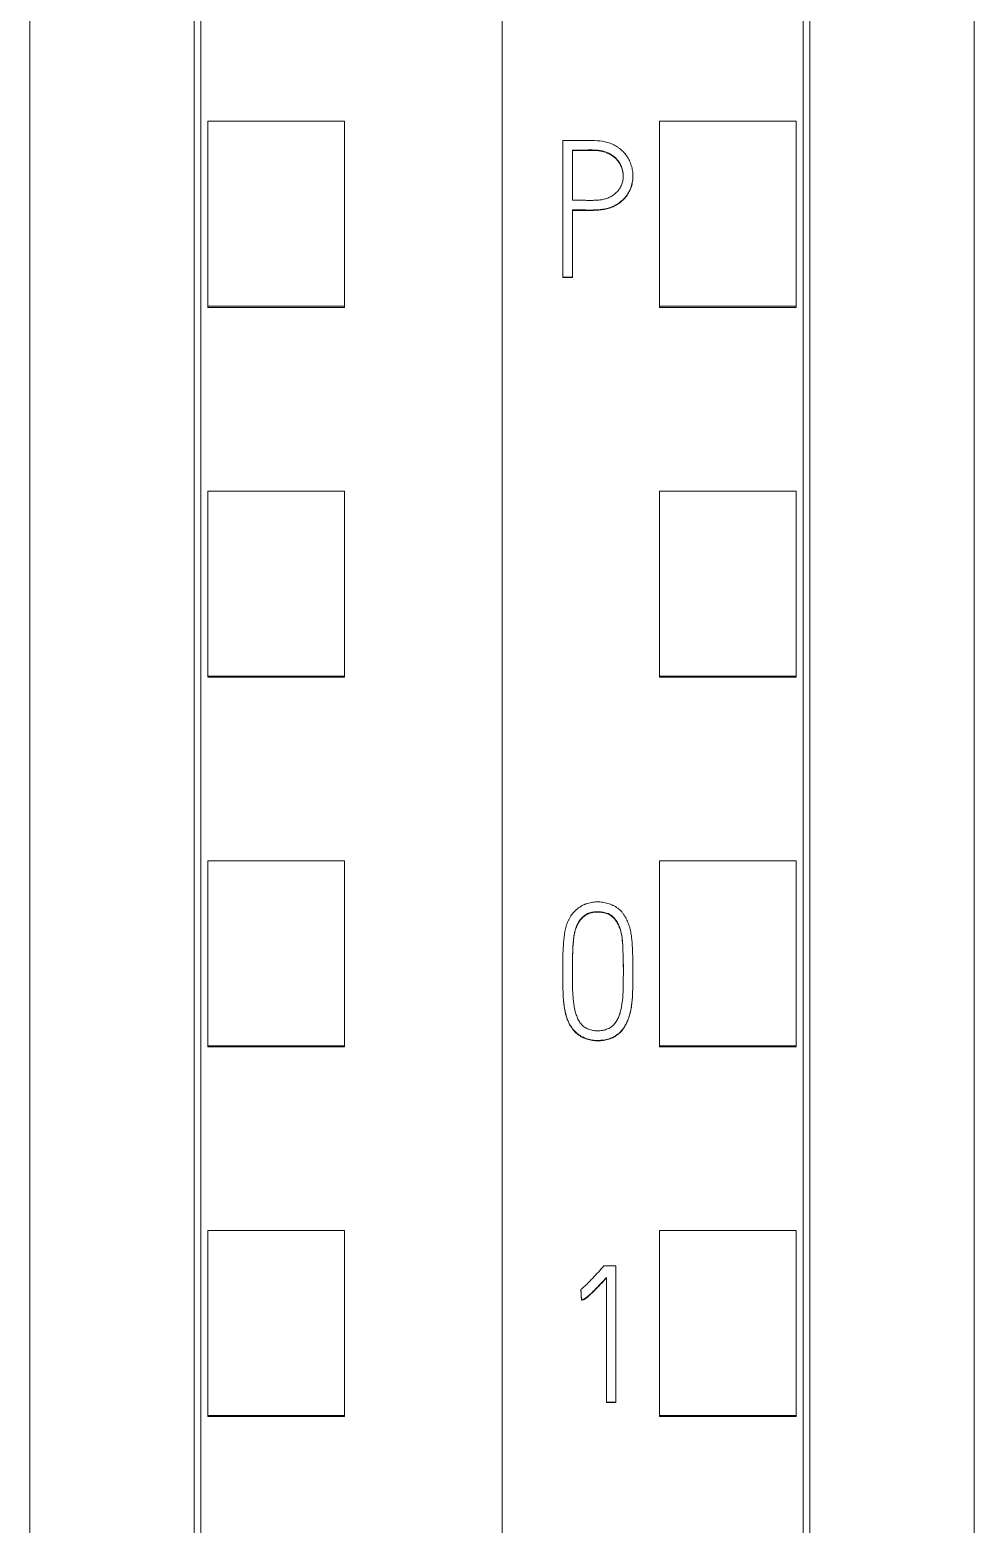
# Model space of a CAD drawing. Header units: millimetres. Extents: x 4137 to 6698, y 1400 to 3585.
# Drawn here: x 6105.35 to 6119.15, y 3293.17 to 3315 of the extents above; entities that cross this region are included whole.
import ezdxf

# ---------------------------------------------------------------- set-up
doc = ezdxf.new("R2010")
doc.units = ezdxf.units.MM
doc.layers.add('000-PI-Oprema', color=30, linetype='Continuous', lineweight=5)

msp = doc.modelspace()

# ---------------------------------------------------------------- linework, layer by layer
at = {"color": 0, "linetype": 'ByBlock', "lineweight": 0}
for p, q in [((6112.248, 3360.472), (6112.248, 3247.054)), ((6107.848, 3249.376), (6107.848, 3358.191)), ((6107.948, 3310.962), (6107.948, 3313.664)), ((6107.948, 3313.664), (6109.948, 3313.664)), ((6109.948, 3310.962), (6109.948, 3313.664)), ((6107.948, 3310.941), (6107.948, 3310.962)), ((6107.948, 3310.962), (6109.948, 3310.962)), ((6107.948, 3310.941), (6109.948, 3310.941)), ((6109.948, 3310.941), (6109.948, 3310.962)), ((6107.948, 3305.56), (6107.948, 3308.262)), ((6107.948, 3308.262), (6109.948, 3308.262)), ((6109.948, 3305.56), (6109.948, 3308.262)), ((6107.948, 3305.56), (6109.948, 3305.56)), ((6107.948, 3305.541), (6107.948, 3305.56)), ((6107.948, 3305.541), (6109.948, 3305.541)), ((6109.948, 3305.541), (6109.948, 3305.56)), ((6107.948, 3300.159), (6107.948, 3302.86)), ((6107.948, 3302.86), (6109.948, 3302.86)), ((6109.948, 3300.159), (6109.948, 3302.86)), ((6107.948, 3300.141), (6107.948, 3300.159)), ((6107.948, 3300.159), (6109.948, 3300.159)), ((6107.948, 3300.141), (6109.948, 3300.141)), ((6109.948, 3300.141), (6109.948, 3300.159)), ((6107.948, 3294.757), (6107.948, 3297.458)), ((6107.948, 3297.458), (6109.948, 3297.458)), ((6109.948, 3294.757), (6109.948, 3297.458)), ((6107.948, 3294.741), (6107.948, 3294.757)), ((6107.948, 3294.757), (6109.948, 3294.757)), ((6107.948, 3294.741), (6109.948, 3294.741)), ((6109.948, 3294.741), (6109.948, 3294.757))]:
    msp.add_line(p, q, dxfattribs=at)
for points, knots in [([(6107.748, 3249.091), (6107.748, 3252.431), (6107.748, 3260.396), (6107.748, 3273.036), (6107.748, 3288.522), (6107.748, 3302.817), (6107.748, 3317.027), (6107.748, 3331.593), (6107.748, 3345.763), (6107.748, 3355.333), (6107.748, 3358.377)], [0, 0, 0, 0, 0.091483, 0.21812, 0.346206, 0.515858, 0.610111, 0.736264, 0.916066, 1, 1, 1, 1]), ([(6105.348, 3355.311), (6105.348, 3353.288), (6105.348, 3344.739), (6105.348, 3331.593), (6105.348, 3317.027), (6105.348, 3302.817), (6105.348, 3288.522), (6105.348, 3273.036), (6105.348, 3260.278), (6105.348, 3251.396), (6105.348, 3247.139), (6105.348, 3246.341)], [0, 0, 0, 0, 0.055935, 0.236292, 0.362833, 0.457376, 0.627551, 0.756032, 0.883059, 0.978086, 1, 1, 1, 1])]:
    msp.add_open_spline(points, degree=3, knots=knots, dxfattribs=at)
at = {"layer": '000-PI-Oprema', "color": 0, "linetype": 'ByBlock', "lineweight": 0}
for p, q in [((6112.248, 3360.472), (6112.248, 3247.054)), ((6116.648, 3358.191), (6116.648, 3249.376)), ((6114.548, 3310.962), (6114.548, 3313.664)), ((6116.548, 3313.664), (6114.548, 3313.664)), ((6116.548, 3310.962), (6116.548, 3313.664)), ((6113.135, 3313.383), (6113.135, 3311.388)), ((6113.276, 3312.509), (6113.276, 3313.242)), ((6114.161, 3312.857), (6114.161, 3312.863)), ((6113.276, 3311.388), (6113.276, 3312.368)), ((6113.135, 3311.388), (6113.135, 3311.382)), ((6113.135, 3311.388), (6113.276, 3311.388)), ((6113.276, 3311.382), (6113.135, 3311.382)), ((6113.276, 3311.388), (6113.276, 3311.382)), ((6116.548, 3310.962), (6114.548, 3310.962)), ((6114.548, 3310.941), (6114.548, 3310.962)), ((6116.548, 3310.941), (6114.548, 3310.941)), ((6116.548, 3310.941), (6116.548, 3310.962)), ((6114.548, 3305.56), (6114.548, 3308.262)), ((6116.548, 3308.262), (6114.548, 3308.262)), ((6116.548, 3305.56), (6116.548, 3308.262)), ((6116.548, 3305.56), (6114.548, 3305.56)), ((6114.548, 3305.541), (6114.548, 3305.56)), ((6116.548, 3305.541), (6114.548, 3305.541)), ((6116.548, 3305.541), (6116.548, 3305.56)), ((6114.548, 3300.159), (6114.548, 3302.86)), ((6116.548, 3302.86), (6114.548, 3302.86)), ((6116.548, 3300.159), (6116.548, 3302.86)), ((6113.136, 3301.26), (6113.136, 3301.254)), ((6114.159, 3301.212), (6114.159, 3301.218)), ((6114.548, 3300.141), (6114.548, 3300.159)), ((6116.548, 3300.159), (6114.548, 3300.159)), ((6116.548, 3300.141), (6114.548, 3300.141)), ((6116.548, 3300.141), (6116.548, 3300.159)), ((6114.548, 3294.757), (6114.548, 3297.458)), ((6116.548, 3297.458), (6114.548, 3297.458)), ((6116.548, 3294.757), (6116.548, 3297.458)), ((6113.911, 3296.943), (6113.737, 3296.943)), ((6113.911, 3294.954), (6113.911, 3296.943)), ((6113.773, 3296.771), (6113.773, 3294.954)), ((6113.401, 3296.597), (6113.401, 3296.591)), ((6113.409, 3296.45), (6113.409, 3296.443)), ((6113.773, 3294.954), (6113.773, 3294.948)), ((6113.773, 3294.954), (6113.911, 3294.954)), ((6113.911, 3294.948), (6113.773, 3294.948)), ((6113.911, 3294.954), (6113.911, 3294.948)), ((6114.548, 3294.741), (6114.548, 3294.757)), ((6116.548, 3294.757), (6114.548, 3294.757)), ((6116.548, 3294.741), (6114.548, 3294.741)), ((6116.548, 3294.741), (6116.548, 3294.757))]:
    msp.add_line(p, q, dxfattribs=at)
for points, knots in [([(6116.748, 3358.377), (6116.748, 3355.333), (6116.748, 3345.763), (6116.748, 3331.593), (6116.748, 3317.027), (6116.748, 3302.817), (6116.748, 3288.522), (6116.748, 3273.036), (6116.748, 3260.396), (6116.748, 3252.431), (6116.748, 3249.091)], [0, 0, 0, 0, 0.083934, 0.263736, 0.389889, 0.484142, 0.653794, 0.78188, 0.908517, 1, 1, 1, 1]), ([(6119.148, 3355.311), (6119.148, 3353.288), (6119.148, 3344.739), (6119.148, 3331.593), (6119.148, 3317.027), (6119.148, 3302.817), (6119.148, 3288.522), (6119.148, 3273.036), (6119.148, 3260.278), (6119.148, 3251.396), (6119.148, 3247.139), (6119.148, 3246.341)], [0, 0, 0, 0, 0.055935, 0.236292, 0.362833, 0.457376, 0.627551, 0.756032, 0.883059, 0.978086, 1, 1, 1, 1]), ([(6113.276, 3312.368), (6113.328, 3312.368), (6113.379, 3312.368), (6113.483, 3312.368), (6113.534, 3312.367), (6113.612, 3312.368), (6113.637, 3312.37), (6113.676, 3312.373), (6113.689, 3312.374), (6113.715, 3312.377), (6113.728, 3312.379), (6113.766, 3312.386), (6113.791, 3312.392), (6113.84, 3312.408), (6113.864, 3312.418), (6113.899, 3312.435), (6113.91, 3312.442), (6113.933, 3312.455), (6113.944, 3312.462), (6113.975, 3312.484), (6113.995, 3312.5), (6114.024, 3312.526), (6114.033, 3312.536), (6114.05, 3312.555), (6114.058, 3312.565), (6114.082, 3312.596), (6114.095, 3312.617), (6114.113, 3312.652), (6114.119, 3312.663), (6114.129, 3312.687), (6114.133, 3312.699), (6114.145, 3312.736), (6114.151, 3312.761), (6114.157, 3312.8), (6114.159, 3312.812), (6114.16, 3312.838), (6114.161, 3312.851), (6114.161, 3312.89), (6114.159, 3312.916), (6114.153, 3312.954), (6114.151, 3312.967), (6114.145, 3312.992), (6114.141, 3313.005), (6114.13, 3313.042), (6114.12, 3313.066), (6114.104, 3313.1), (6114.098, 3313.112), (6114.085, 3313.134), (6114.078, 3313.145), (6114.055, 3313.177), (6114.039, 3313.197), (6114.003, 3313.234), (6113.984, 3313.251), (6113.953, 3313.275), (6113.943, 3313.283), (6113.921, 3313.297), (6113.91, 3313.304), (6113.876, 3313.322), (6113.853, 3313.333), (6113.816, 3313.346), (6113.804, 3313.35), (6113.779, 3313.357), (6113.766, 3313.36), (6113.703, 3313.375), (6113.652, 3313.38), (6113.575, 3313.385), (6113.549, 3313.385), (6113.497, 3313.385), (6113.445, 3313.385), (6113.393, 3313.384), (6113.342, 3313.383), (6113.264, 3313.383), (6113.186, 3313.383), (6113.135, 3313.383)], [0, 0, 0, 0, 0.0625, 0.0625, 0.125, 0.125, 0.15625, 0.15625, 0.171875, 0.171875, 0.1875, 0.1875, 0.21875, 0.21875, 0.25, 0.25, 0.265625, 0.265625, 0.28125, 0.28125, 0.3125, 0.3125, 0.328125, 0.328125, 0.34375, 0.34375, 0.375, 0.375, 0.390625, 0.390625, 0.40625, 0.40625, 0.4375, 0.4375, 0.453125, 0.453125, 0.46875, 0.46875, 0.5, 0.5, 0.515625, 0.515625, 0.53125, 0.53125, 0.5625, 0.5625, 0.578125, 0.578125, 0.59375, 0.59375, 0.625, 0.625, 0.65625, 0.65625, 0.671875, 0.671875, 0.6875, 0.6875, 0.71875, 0.71875, 0.734375, 0.734375, 0.75, 0.75, 0.8125, 0.8125, 0.84375, 0.84375, 0.875, 0.90625, 0.90625, 0.9375, 1, 1, 1, 1]), ([(6113.276, 3313.242), (6113.315, 3313.243), (6113.353, 3313.242), (6113.411, 3313.242), (6113.431, 3313.242), (6113.47, 3313.243), (6113.489, 3313.244), (6113.547, 3313.245), (6113.586, 3313.245), (6113.644, 3313.241), (6113.663, 3313.239), (6113.701, 3313.233), (6113.721, 3313.229), (6113.749, 3313.22), (6113.759, 3313.217), (6113.777, 3313.21), (6113.786, 3313.206), (6113.813, 3313.194), (6113.831, 3313.184), (6113.856, 3313.168), (6113.864, 3313.163), (6113.88, 3313.151), (6113.888, 3313.145), (6113.91, 3313.125), (6113.924, 3313.111), (6113.943, 3313.088), (6113.949, 3313.08), (6113.96, 3313.064), (6113.966, 3313.055), (6113.981, 3313.029), (6113.989, 3313.012), (6113.999, 3312.984), (6114.002, 3312.974), (6114.008, 3312.955), (6114.01, 3312.945), (6114.016, 3312.916), (6114.018, 3312.897), (6114.02, 3312.867), (6114.02, 3312.857), (6114.019, 3312.837), (6114.018, 3312.827), (6114.014, 3312.798), (6114.01, 3312.778), (6114.001, 3312.75), (6113.997, 3312.741), (6113.99, 3312.723), (6113.985, 3312.714), (6113.971, 3312.687), (6113.961, 3312.67), (6113.942, 3312.647), (6113.936, 3312.639), (6113.922, 3312.625), (6113.915, 3312.618), (6113.893, 3312.598), (6113.877, 3312.586), (6113.852, 3312.57), (6113.843, 3312.565), (6113.825, 3312.556), (6113.816, 3312.552), (6113.789, 3312.54), (6113.77, 3312.533), (6113.741, 3312.526), (6113.732, 3312.523), (6113.712, 3312.519), (6113.702, 3312.518), (6113.672, 3312.514), (6113.653, 3312.512), (6113.613, 3312.51), (6113.593, 3312.509), (6113.554, 3312.508), (6113.514, 3312.508), (6113.474, 3312.509), (6113.435, 3312.509), (6113.415, 3312.509), (6113.355, 3312.509), (6113.316, 3312.509), (6113.276, 3312.509)], [0, 0, 0, 0, 0.0625, 0.0625, 0.09375, 0.09375, 0.125, 0.125, 0.1875, 0.1875, 0.21875, 0.21875, 0.25, 0.25, 0.265625, 0.265625, 0.28125, 0.28125, 0.3125, 0.3125, 0.328125, 0.328125, 0.34375, 0.34375, 0.375, 0.375, 0.390625, 0.390625, 0.40625, 0.40625, 0.4375, 0.4375, 0.453125, 0.453125, 0.46875, 0.46875, 0.5, 0.5, 0.515625, 0.515625, 0.53125, 0.53125, 0.5625, 0.5625, 0.578125, 0.578125, 0.59375, 0.59375, 0.625, 0.625, 0.640625, 0.640625, 0.65625, 0.65625, 0.6875, 0.6875, 0.703125, 0.703125, 0.71875, 0.71875, 0.75, 0.75, 0.765625, 0.765625, 0.78125, 0.78125, 0.8125, 0.8125, 0.84375, 0.84375, 0.875, 0.90625, 0.90625, 0.9375, 0.9375, 1, 1, 1, 1]), ([(6114.019, 3312.857), (6114.019, 3312.86), (6114.019, 3312.863), (6114.019, 3312.876), (6114.018, 3312.886), (6114.016, 3312.906), (6114.015, 3312.916), (6114.009, 3312.945), (6114.004, 3312.964), (6113.994, 3312.992), (6113.99, 3313.001), (6113.982, 3313.019), (6113.969, 3313.046), (6113.952, 3313.07), (6113.934, 3313.093), (6113.927, 3313.101), (6113.914, 3313.115), (6113.906, 3313.122), (6113.884, 3313.142), (6113.869, 3313.154), (6113.844, 3313.17), (6113.835, 3313.175), (6113.818, 3313.185), (6113.809, 3313.19), (6113.782, 3313.202), (6113.764, 3313.209), (6113.726, 3313.221), (6113.706, 3313.226), (6113.667, 3313.233), (6113.648, 3313.235), (6113.589, 3313.239), (6113.55, 3313.239), (6113.491, 3313.237), (6113.472, 3313.237), (6113.433, 3313.236), (6113.413, 3313.236), (6113.354, 3313.236), (6113.315, 3313.237), (6113.276, 3313.236)], [0, 0, 0, 0, 0.009533, 0.009533, 0.040485, 0.040485, 0.071437, 0.071437, 0.133342, 0.133342, 0.164294, 0.164294, 0.195246, 0.25715, 0.25715, 0.288102, 0.288102, 0.319054, 0.319054, 0.380958, 0.380958, 0.41191, 0.41191, 0.442862, 0.442862, 0.504767, 0.504767, 0.566671, 0.566671, 0.628575, 0.628575, 0.752383, 0.752383, 0.814287, 0.814287, 0.876192, 0.876192, 1, 1, 1, 1]), ([(6114.161, 3312.857), (6114.161, 3312.832), (6114.159, 3312.807), (6114.153, 3312.77), (6114.151, 3312.757), (6114.145, 3312.732), (6114.142, 3312.719), (6114.13, 3312.682), (6114.12, 3312.658), (6114.096, 3312.613), (6114.083, 3312.591), (6114.059, 3312.56), (6114.051, 3312.55), (6114.034, 3312.53), (6114.025, 3312.521), (6113.996, 3312.495), (6113.976, 3312.478), (6113.944, 3312.456), (6113.933, 3312.449), (6113.911, 3312.436), (6113.9, 3312.429), (6113.865, 3312.412), (6113.841, 3312.402), (6113.804, 3312.39), (6113.791, 3312.387), (6113.766, 3312.381), (6113.754, 3312.378), (6113.69, 3312.366), (6113.639, 3312.363), (6113.535, 3312.36), (6113.483, 3312.362), (6113.38, 3312.362), (6113.328, 3312.362), (6113.276, 3312.362)], [0, 0, 0, 0, 0.065171, 0.065171, 0.098558, 0.098558, 0.131944, 0.131944, 0.198718, 0.198718, 0.265491, 0.265491, 0.298878, 0.298878, 0.332265, 0.332265, 0.399038, 0.399038, 0.432425, 0.432425, 0.465812, 0.465812, 0.532585, 0.532585, 0.565972, 0.565972, 0.599359, 0.599359, 0.732906, 0.732906, 0.866453, 0.866453, 1, 1, 1, 1]), ([(6113.477, 3302.231), (6113.502, 3302.241), (6113.528, 3302.248), (6113.581, 3302.257), (6113.608, 3302.26), (6113.662, 3302.261), (6113.689, 3302.259), (6113.742, 3302.252), (6113.768, 3302.246), (6113.807, 3302.235), (6113.82, 3302.23), (6113.845, 3302.221), (6113.87, 3302.21), (6113.894, 3302.198), (6113.911, 3302.187), (6113.917, 3302.184), (6113.928, 3302.176), (6113.934, 3302.172), (6113.961, 3302.152), (6113.98, 3302.133), (6114.006, 3302.103), (6114.015, 3302.092), (6114.031, 3302.071), (6114.038, 3302.059), (6114.059, 3302.025), (6114.071, 3302.001), (6114.092, 3301.952), (6114.101, 3301.927), (6114.113, 3301.888), (6114.117, 3301.875), (6114.123, 3301.849), (6114.132, 3301.81), (6114.147, 3301.718), (6114.152, 3301.639), (6114.157, 3301.533), (6114.158, 3301.48), (6114.159, 3301.374), (6114.159, 3301.321), (6114.159, 3301.215), (6114.16, 3301.109), (6114.158, 3301.003), (6114.155, 3300.898), (6114.152, 3300.845), (6114.141, 3300.739), (6114.133, 3300.687), (6114.116, 3300.622), (6114.112, 3300.609), (6114.104, 3300.583), (6114.099, 3300.57), (6114.085, 3300.532), (6114.075, 3300.508), (6114.056, 3300.472), (6114.05, 3300.46), (6114.036, 3300.436), (6114.028, 3300.425), (6114.005, 3300.392), (6113.988, 3300.372), (6113.959, 3300.344), (6113.949, 3300.335), (6113.932, 3300.323), (6113.927, 3300.319), (6113.916, 3300.311), (6113.91, 3300.307), (6113.881, 3300.289), (6113.857, 3300.278), (6113.819, 3300.263), (6113.806, 3300.259), (6113.78, 3300.252), (6113.767, 3300.248), (6113.727, 3300.241), (6113.7, 3300.238), (6113.66, 3300.236), (6113.646, 3300.236), (6113.619, 3300.237), (6113.605, 3300.238), (6113.565, 3300.242), (6113.539, 3300.247), (6113.5, 3300.258), (6113.487, 3300.262), (6113.461, 3300.271), (6113.449, 3300.276), (6113.412, 3300.293), (6113.388, 3300.307), (6113.356, 3300.33), (6113.345, 3300.339), (6113.325, 3300.357), (6113.315, 3300.367), (6113.288, 3300.397), (6113.271, 3300.418), (6113.249, 3300.453), (6113.242, 3300.464), (6113.229, 3300.488), (6113.223, 3300.5), (6113.207, 3300.537), (6113.197, 3300.562), (6113.185, 3300.601), (6113.182, 3300.614), (6113.175, 3300.64), (6113.172, 3300.653), (6113.164, 3300.693), (6113.159, 3300.719), (6113.141, 3300.852), (6113.138, 3300.959), (6113.136, 3301.12), (6113.136, 3301.173), (6113.135, 3301.28), (6113.136, 3301.334), (6113.137, 3301.441), (6113.138, 3301.495), (6113.143, 3301.601), (6113.146, 3301.654), (6113.157, 3301.76), (6113.164, 3301.813), (6113.182, 3301.892), (6113.19, 3301.918), (6113.203, 3301.956), (6113.208, 3301.969), (6113.22, 3301.994), (6113.226, 3302.007), (6113.245, 3302.043), (6113.261, 3302.066), (6113.287, 3302.098), (6113.296, 3302.108), (6113.315, 3302.128), (6113.325, 3302.138), (6113.356, 3302.165), (6113.378, 3302.181), (6113.414, 3302.202), (6113.426, 3302.209), (6113.445, 3302.218), (6113.454, 3302.222), (6113.465, 3302.227), (6113.47, 3302.229), (6113.473, 3302.23), (6113.475, 3302.231), (6113.477, 3302.231)], [0, 0, 0, 0, 0.015625, 0.015625, 0.03125, 0.03125, 0.046875, 0.046875, 0.0625, 0.0625, 0.070312, 0.070312, 0.078125, 0.085937, 0.085937, 0.089844, 0.089844, 0.09375, 0.09375, 0.109375, 0.109375, 0.117187, 0.117187, 0.125, 0.125, 0.140625, 0.140625, 0.15625, 0.15625, 0.164062, 0.164062, 0.171875, 0.1875, 0.21875, 0.21875, 0.25, 0.25, 0.28125, 0.28125, 0.3125, 0.34375, 0.34375, 0.375, 0.375, 0.40625, 0.40625, 0.414062, 0.414062, 0.421875, 0.421875, 0.4375, 0.4375, 0.445312, 0.445312, 0.453125, 0.453125, 0.46875, 0.46875, 0.476562, 0.476562, 0.480469, 0.480469, 0.484375, 0.484375, 0.5, 0.5, 0.507812, 0.507812, 0.515625, 0.515625, 0.53125, 0.53125, 0.539062, 0.539062, 0.546875, 0.546875, 0.5625, 0.5625, 0.570312, 0.570312, 0.578125, 0.578125, 0.59375, 0.59375, 0.601562, 0.601562, 0.609375, 0.609375, 0.625, 0.625, 0.632812, 0.632812, 0.640625, 0.640625, 0.65625, 0.65625, 0.664062, 0.664062, 0.671875, 0.671875, 0.6875, 0.6875, 0.75, 0.75, 0.78125, 0.78125, 0.8125, 0.8125, 0.84375, 0.84375, 0.875, 0.875, 0.90625, 0.90625, 0.921875, 0.921875, 0.929687, 0.929687, 0.9375, 0.9375, 0.953125, 0.953125, 0.960937, 0.960937, 0.96875, 0.96875, 0.984375, 0.984375, 0.992188, 0.992188, 0.996094, 0.998047, 0.999023, 0.999023, 1, 1, 1, 1]), ([(6113.82, 3302.078), (6113.84, 3302.067), (6113.857, 3302.054), (6113.889, 3302.023), (6113.903, 3302.005), (6113.929, 3301.968), (6113.939, 3301.948), (6113.959, 3301.908), (6113.967, 3301.887), (6113.988, 3301.823), (6113.997, 3301.78), (6114.006, 3301.714), (6114.008, 3301.691), (6114.011, 3301.647), (6114.012, 3301.624), (6114.017, 3301.513), (6114.02, 3301.424), (6114.022, 3301.245), (6114.021, 3301.155), (6114.019, 3301.021), (6114.018, 3300.954), (6114.014, 3300.887), (6114.011, 3300.843), (6114.009, 3300.82), (6114, 3300.754), (6113.992, 3300.71), (6113.976, 3300.646), (6113.969, 3300.624), (6113.958, 3300.592), (6113.954, 3300.582), (6113.945, 3300.561), (6113.935, 3300.541), (6113.924, 3300.522), (6113.912, 3300.503), (6113.906, 3300.493), (6113.885, 3300.467), (6113.869, 3300.451), (6113.842, 3300.431), (6113.832, 3300.425), (6113.813, 3300.414), (6113.802, 3300.409), (6113.782, 3300.4), (6113.771, 3300.397), (6113.75, 3300.39), (6113.739, 3300.387), (6113.706, 3300.381), (6113.684, 3300.378), (6113.65, 3300.377), (6113.639, 3300.377), (6113.616, 3300.378), (6113.605, 3300.379), (6113.572, 3300.384), (6113.55, 3300.389), (6113.518, 3300.399), (6113.507, 3300.403), (6113.487, 3300.412), (6113.467, 3300.422), (6113.448, 3300.435), (6113.435, 3300.445), (6113.431, 3300.449), (6113.422, 3300.457), (6113.418, 3300.461), (6113.407, 3300.473), (6113.399, 3300.481), (6113.386, 3300.499), (6113.38, 3300.509), (6113.363, 3300.538), (6113.353, 3300.558), (6113.337, 3300.599), (6113.33, 3300.621), (6113.32, 3300.653), (6113.317, 3300.664), (6113.312, 3300.686), (6113.305, 3300.718), (6113.299, 3300.751), (6113.29, 3300.816), (6113.286, 3300.86), (6113.278, 3300.992), (6113.277, 3301.08), (6113.277, 3301.213), (6113.277, 3301.257), (6113.278, 3301.345), (6113.278, 3301.477), (6113.283, 3301.61), (6113.294, 3301.719), (6113.296, 3301.741), (6113.303, 3301.785), (6113.307, 3301.807), (6113.315, 3301.839), (6113.318, 3301.849), (6113.324, 3301.871), (6113.328, 3301.881), (6113.339, 3301.912), (6113.348, 3301.932), (6113.365, 3301.96), (6113.37, 3301.97), (6113.383, 3301.988), (6113.389, 3301.997), (6113.411, 3302.023), (6113.426, 3302.038), (6113.451, 3302.06), (6113.46, 3302.066), (6113.479, 3302.078), (6113.489, 3302.084), (6113.518, 3302.098), (6113.539, 3302.105), (6113.583, 3302.114), (6113.605, 3302.116), (6113.649, 3302.117), (6113.671, 3302.116), (6113.715, 3302.111), (6113.736, 3302.108), (6113.768, 3302.1), (6113.779, 3302.096), (6113.794, 3302.09), (6113.8, 3302.088), (6113.807, 3302.085), (6113.81, 3302.084), (6113.815, 3302.081), (6113.817, 3302.08), (6113.82, 3302.078)], [0, 0, 0, 0, 0.015625, 0.015625, 0.03125, 0.03125, 0.046875, 0.046875, 0.0625, 0.0625, 0.09375, 0.09375, 0.109375, 0.109375, 0.125, 0.125, 0.1875, 0.1875, 0.25, 0.25, 0.28125, 0.296875, 0.296875, 0.3125, 0.3125, 0.34375, 0.34375, 0.359375, 0.359375, 0.367188, 0.367188, 0.375, 0.382813, 0.382813, 0.390625, 0.390625, 0.40625, 0.40625, 0.414063, 0.414063, 0.421875, 0.421875, 0.429688, 0.429688, 0.4375, 0.4375, 0.453125, 0.453125, 0.460938, 0.460938, 0.46875, 0.46875, 0.484375, 0.484375, 0.492188, 0.492188, 0.5, 0.507813, 0.507813, 0.511719, 0.511719, 0.515625, 0.515625, 0.523438, 0.523438, 0.53125, 0.53125, 0.546875, 0.546875, 0.5625, 0.5625, 0.570313, 0.570313, 0.578125, 0.59375, 0.59375, 0.625, 0.625, 0.6875, 0.6875, 0.71875, 0.71875, 0.75, 0.8125, 0.8125, 0.828125, 0.828125, 0.84375, 0.84375, 0.851563, 0.851563, 0.859375, 0.859375, 0.875, 0.875, 0.882813, 0.882813, 0.890625, 0.890625, 0.90625, 0.90625, 0.914063, 0.914063, 0.921875, 0.921875, 0.9375, 0.9375, 0.953125, 0.953125, 0.96875, 0.96875, 0.984375, 0.984375, 0.992188, 0.992188, 0.996094, 0.996094, 0.998047, 0.998047, 1, 1, 1, 1]), ([(6113.82, 3302.072), (6113.8, 3302.083), (6113.779, 3302.091), (6113.747, 3302.099), (6113.736, 3302.101), (6113.714, 3302.105), (6113.702, 3302.107), (6113.669, 3302.11), (6113.647, 3302.111), (6113.602, 3302.11), (6113.58, 3302.107), (6113.547, 3302.1), (6113.536, 3302.097), (6113.515, 3302.09), (6113.505, 3302.085), (6113.485, 3302.075), (6113.475, 3302.07), (6113.456, 3302.057), (6113.447, 3302.05), (6113.43, 3302.035), (6113.422, 3302.028), (6113.407, 3302.011), (6113.399, 3302.003), (6113.378, 3301.976), (6113.366, 3301.957), (6113.35, 3301.928), (6113.345, 3301.918), (6113.336, 3301.897), (6113.332, 3301.887), (6113.321, 3301.855), (6113.315, 3301.834), (6113.3, 3301.769), (6113.295, 3301.724), (6113.286, 3301.636), (6113.284, 3301.591), (6113.28, 3301.502), (6113.279, 3301.458), (6113.278, 3301.369), (6113.278, 3301.324), (6113.277, 3301.241), (6113.277, 3301.203), (6113.277, 3301.164)], [0, 0, 0, 0, 0.050692, 0.050692, 0.076038, 0.076038, 0.101384, 0.101384, 0.152076, 0.152076, 0.202768, 0.202768, 0.228114, 0.228114, 0.25346, 0.25346, 0.278806, 0.278806, 0.304152, 0.304152, 0.329498, 0.329498, 0.354844, 0.354844, 0.405536, 0.405536, 0.430882, 0.430882, 0.456228, 0.456228, 0.506919, 0.506919, 0.608303, 0.608303, 0.709687, 0.709687, 0.811071, 0.811071, 0.912455, 0.912455, 1, 1, 1, 1]), ([(6114.021, 3301.26), (6114.021, 3301.286), (6114.021, 3301.312), (6114.02, 3301.426), (6114.017, 3301.514), (6114.011, 3301.646), (6114.008, 3301.691), (6113.996, 3301.777), (6113.987, 3301.82), (6113.97, 3301.872), (6113.966, 3301.883), (6113.958, 3301.903), (6113.953, 3301.914), (6113.939, 3301.944), (6113.928, 3301.963), (6113.909, 3301.99), (6113.902, 3301.999), (6113.888, 3302.017), (6113.873, 3302.033), (6113.856, 3302.047), (6113.843, 3302.057), (6113.839, 3302.061), (6113.829, 3302.067), (6113.825, 3302.07), (6113.82, 3302.072)], [0, 0, 0, 0, 0.088977, 0.088977, 0.392651, 0.392651, 0.544488, 0.544488, 0.696326, 0.696326, 0.734285, 0.734285, 0.772244, 0.772244, 0.848163, 0.848163, 0.886122, 0.886122, 0.924081, 0.962041, 0.962041, 0.98102, 0.98102, 1, 1, 1, 1]), ([(6113.136, 3301.254), (6113.136, 3301.19), (6113.136, 3301.126), (6113.138, 3301.009), (6113.139, 3300.955), (6113.143, 3300.874), (6113.144, 3300.847), (6113.149, 3300.794), (6113.152, 3300.767), (6113.163, 3300.687), (6113.173, 3300.634), (6113.193, 3300.57), (6113.197, 3300.557), (6113.207, 3300.532), (6113.212, 3300.519), (6113.229, 3300.483), (6113.241, 3300.459), (6113.263, 3300.425), (6113.271, 3300.414), (6113.287, 3300.393), (6113.295, 3300.382), (6113.323, 3300.352), (6113.342, 3300.334), (6113.375, 3300.31), (6113.386, 3300.303), (6113.41, 3300.289), (6113.422, 3300.282), (6113.458, 3300.265), (6113.484, 3300.256), (6113.523, 3300.245), (6113.536, 3300.242), (6113.563, 3300.237), (6113.576, 3300.235), (6113.616, 3300.231), (6113.643, 3300.229), (6113.684, 3300.231), (6113.697, 3300.232), (6113.724, 3300.235), (6113.737, 3300.237), (6113.777, 3300.244), (6113.803, 3300.251), (6113.841, 3300.265), (6113.853, 3300.27), (6113.878, 3300.282), (6113.89, 3300.289), (6113.924, 3300.309), (6113.946, 3300.326), (6113.985, 3300.363), (6114.003, 3300.384), (6114.027, 3300.417), (6114.034, 3300.428), (6114.048, 3300.451), (6114.055, 3300.463), (6114.073, 3300.499), (6114.084, 3300.523), (6114.103, 3300.574), (6114.111, 3300.599), (6114.125, 3300.651), (6114.131, 3300.678), (6114.14, 3300.731), (6114.151, 3300.811), (6114.155, 3300.89), (6114.158, 3300.997), (6114.159, 3301.087), (6114.159, 3301.176), (6114.159, 3301.212)], [0, 0, 0, 0, 0.074801, 0.074801, 0.137845, 0.137845, 0.169367, 0.169367, 0.200889, 0.200889, 0.263933, 0.263933, 0.279694, 0.279694, 0.295455, 0.295455, 0.326976, 0.326976, 0.342737, 0.342737, 0.358498, 0.358498, 0.39002, 0.39002, 0.405781, 0.405781, 0.421542, 0.421542, 0.453064, 0.453064, 0.468825, 0.468825, 0.484586, 0.484586, 0.516108, 0.516108, 0.531869, 0.531869, 0.54763, 0.54763, 0.579151, 0.579151, 0.594912, 0.594912, 0.610673, 0.610673, 0.642195, 0.642195, 0.673717, 0.673717, 0.689478, 0.689478, 0.705239, 0.705239, 0.736761, 0.736761, 0.768283, 0.768283, 0.799805, 0.799805, 0.831326, 0.89437, 0.89437, 0.957414, 1, 1, 1, 1]), ([(6113.737, 3296.943), (6113.71, 3296.912), (6113.683, 3296.883), (6113.629, 3296.823), (6113.601, 3296.794), (6113.56, 3296.75), (6113.546, 3296.735), (6113.518, 3296.706), (6113.504, 3296.692), (6113.476, 3296.664), (6113.461, 3296.65), (6113.431, 3296.623), (6113.416, 3296.61), (6113.401, 3296.597)], [0, 0, 0, 0, 0.25, 0.25, 0.5, 0.5, 0.625, 0.625, 0.75, 0.75, 0.875, 0.875, 1, 1, 1, 1]), ([(6113.409, 3296.45), (6113.414, 3296.45), (6113.419, 3296.45), (6113.43, 3296.453), (6113.435, 3296.454), (6113.444, 3296.457), (6113.449, 3296.46), (6113.458, 3296.465), (6113.462, 3296.467), (6113.475, 3296.476), (6113.483, 3296.483), (6113.499, 3296.495), (6113.507, 3296.502), (6113.53, 3296.522), (6113.545, 3296.536), (6113.574, 3296.564), (6113.589, 3296.579), (6113.632, 3296.622), (6113.66, 3296.652), (6113.717, 3296.711), (6113.745, 3296.741), (6113.773, 3296.771)], [0, 0, 0, 0, 0.03125, 0.03125, 0.0625, 0.0625, 0.09375, 0.09375, 0.125, 0.125, 0.1875, 0.1875, 0.25, 0.25, 0.375, 0.375, 0.5, 0.5, 0.75, 0.75, 1, 1, 1, 1]), ([(6113.773, 3296.765), (6113.745, 3296.735), (6113.717, 3296.705), (6113.66, 3296.645), (6113.632, 3296.616), (6113.589, 3296.573), (6113.574, 3296.558), (6113.544, 3296.53), (6113.529, 3296.516), (6113.506, 3296.496), (6113.499, 3296.489), (6113.483, 3296.476), (6113.475, 3296.47), (6113.462, 3296.461), (6113.458, 3296.458), (6113.449, 3296.453), (6113.444, 3296.451), (6113.435, 3296.448), (6113.43, 3296.446), (6113.419, 3296.444), (6113.414, 3296.443), (6113.409, 3296.443)], [0, 0, 0, 0, 0.25, 0.25, 0.5, 0.5, 0.625, 0.625, 0.75, 0.75, 0.8125, 0.8125, 0.875, 0.875, 0.90625, 0.90625, 0.9375, 0.9375, 0.96875, 0.96875, 1, 1, 1, 1])]:
    msp.add_open_spline(points, degree=3, knots=knots, dxfattribs=at)
for points, weights in [([(6113.401, 3296.597), (6113.405, 3296.523), (6113.409, 3296.45)], [0.50000002343, 0.49999997657, 0.50000002343]), ([(6113.409, 3296.443), (6113.405, 3296.517), (6113.401, 3296.591)], [0.500000004466, 0.499999995534, 0.500000004466])]:
    msp.add_rational_spline(points, weights, degree=2, dxfattribs=at)

doc.saveas('drawing.dxf')
